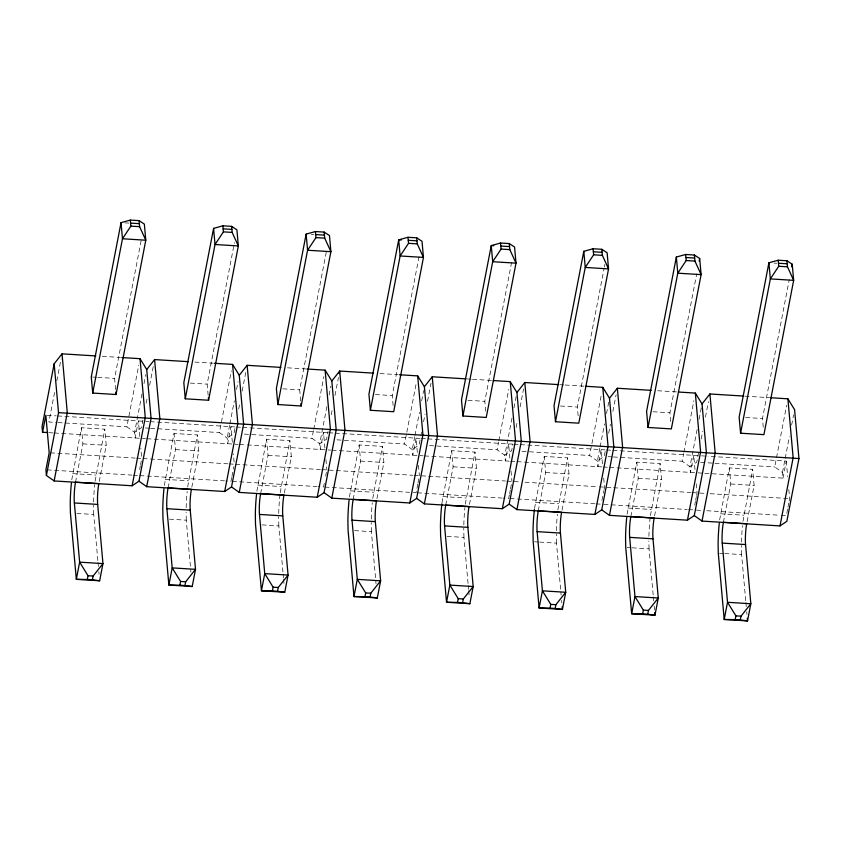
<?xml version="1.0" encoding="UTF-8"?>
<svg xmlns="http://www.w3.org/2000/svg" width="841" height="841" viewBox="0 0 841 841"><rect width="100%" height="100%" fill="white"/><g stroke="black" fill="none" stroke-linecap="round" stroke-linejoin="round"><path stroke-width="0.63" stroke-dasharray="4.21 3.15" d="M71.769 479.769L81.472 427.743L104.799 429.183L106.239 445.31L98.849 483.596M95.096 481.22L104.799 429.183M164.321 485.509L174.034 433.472L197.351 434.923L198.791 451.039L191.401 489.336M187.648 486.95L197.351 434.923M256.873 491.239L266.586 439.212L289.903 440.652L291.343 456.779L283.953 495.065M280.2 492.689L289.903 440.652M349.435 496.978L359.139 444.942L382.455 446.392L383.895 462.508L376.516 500.805M372.752 498.419L382.455 446.392M441.988 502.708L451.691 450.681L475.007 452.122L476.448 468.248L469.068 506.534M465.304 504.148L475.007 452.122M534.54 508.437L544.243 456.411L567.559 457.861L569 473.977L561.62 512.274M557.856 509.888L567.559 457.861M627.092 514.177L636.795 462.151L660.122 463.591L661.552 479.706L654.172 518.003M650.408 515.617L660.122 463.591M719.644 519.906L729.347 467.88L752.674 469.32L754.114 485.446L746.724 523.733M742.971 521.357L752.674 469.32M54.591 392.421L48.883 422.003L56.683 422.487M56.82 380.847L61.046 358.991M75.532 482.156L82.912 443.859L81.472 427.743M115.585 389.551L114.597 378.387L141.372 239.527M139.785 436.479L138.397 420.952L135.107 437.993L134.602 432.327L126.865 426.829L138.776 365.099M142.013 393.882L134.602 432.327L141.446 427.733L142.928 420.016M144 383.622L145.724 374.655M146.155 403.302L147.143 398.161M149.624 385.294L153.598 364.721M139.638 469.436L140.342 465.777M140.573 464.568L141.277 460.91M168.084 487.885L175.464 449.599L174.034 433.472M208.148 395.281L207.149 384.127L234.429 242.692M232.337 442.208L230.949 426.681L227.659 443.722L227.154 438.056L219.417 432.568L231.328 370.839M229.625 425.241L227.154 438.056L233.998 433.472L235.48 425.756M229.877 423.959L234.324 400.894M236.552 389.362L238.035 381.667M238.707 409.031L239.696 403.89M242.176 391.033L245.898 371.743M231.717 477.604L231.012 481.252L225.798 480.926M231.948 476.384L233.83 466.65M260.636 493.625L268.027 455.328L266.586 439.212M300.7 401.02L299.701 389.856L326.487 250.996M324.889 447.948L323.501 432.421L320.221 449.462L319.706 443.785L311.969 438.298L313.462 430.581M313.714 429.299L323.88 376.568M326.876 406.624L319.706 443.785L326.55 439.202L328.032 431.486M329.104 395.091L330.828 386.124M331.259 414.771L332.258 409.63M334.981 395.48L338.45 377.472M324.269 483.333L323.564 486.992L318.35 486.666M325.677 476.038L326.382 472.379M353.188 499.354L360.579 461.068L359.139 444.942M393.136 405.509L392.253 395.596L419.533 254.15M417.325 452.384L416.053 438.15L412.773 455.191L412.269 449.525L404.532 444.037L416.179 383.591M414.739 436.71L412.269 449.525L419.102 444.942L420.595 437.225M414.981 435.428L419.428 412.363M421.656 400.831L423.633 390.571M420.836 435.932L421.583 432.074M423.57 421.793L425.052 414.077M427.533 401.21L431.012 383.212M417.767 484.206L416.116 492.721L410.902 492.395M417.998 482.986L418.934 478.119M445.741 505.094L453.131 466.797L451.691 450.681M485.699 411.249L484.805 401.325L511.591 262.455M509.877 458.124L508.605 443.88L505.325 460.921L504.821 455.254L497.084 449.767L498.566 442.051M498.818 440.768L508.742 389.33M511.99 418.093L504.821 455.254L511.654 450.671L512.894 444.237M513.967 407.843L516.185 396.311M516.122 427.522L517.362 421.089M520.085 406.949L523.565 388.941M509.373 494.802L508.668 498.45L503.454 498.135M509.614 493.583L510.319 489.935M510.55 488.716L511.486 483.848M538.293 510.823L545.683 472.537L544.243 456.411M578.135 415.738L577.357 407.065L604.143 268.195M604.395 266.912L604.889 264.337M602.429 463.854L601.168 449.62L597.877 466.66L597.373 460.994L589.636 455.507L601.294 395.06M599.843 448.179L597.373 460.994L604.206 456.4L605.446 449.977M600.085 446.897L604.542 423.832M606.519 413.572L608.737 402.04M608.674 433.252L610.408 424.253M612.889 411.396L616.117 394.681M601.935 500.542L603.806 490.797M604.048 489.588L604.511 487.149L603.586 476.794M630.855 516.563L638.235 478.266L636.795 462.151M670.687 421.478L669.92 412.794L696.695 273.924M694.992 469.583L693.72 455.349L690.429 472.39L689.925 466.723L682.188 461.236L683.68 453.52M683.922 452.237L693.846 400.789M697.094 429.562L689.925 466.723L696.758 462.14L698.503 453.141M699.071 419.312L701.289 407.78M701.226 438.991L702.719 431.275M705.441 417.125L708.416 401.693M694.719 505.052L695.423 501.404M695.654 500.185L696.359 496.537M696.6 495.317L697.063 492.879L696.138 482.534M723.407 522.293L730.787 483.995L729.347 467.88M763.239 427.207L762.472 418.524L789.247 279.664M704.769 473.283L782.982 478.13L782.477 472.463L774.74 466.965L786.65 405.236M782.477 472.463L784.947 459.649M785.2 458.366L789.394 436.574M791.623 425.041L793.599 414.792M782.982 478.13L786.272 461.089L708.059 456.243M786.808 513.22L787.744 508.353M787.975 507.134L788.921 502.266M789.152 501.047L789.615 498.618L788.7 488.264M124.92 222.886L128.81 223.128M311.317 234.439L313.914 234.597M774.088 263.107L776.685 263.265M102.318 356.342L120.515 357.467M194.881 362.072L213.067 363.196M287.433 367.811L305.619 368.936M379.985 373.541L398.182 374.666M467.333 378.955L471.233 379.196M472.537 379.27L492.027 380.479M559.896 384.684L563.785 384.926M565.089 385.01L584.59 386.219M657.641 390.739L677.142 391.948M745 396.153L769.694 397.688M92.573 377.031L96.452 377.262M97.756 377.346L114.597 378.387M190.308 383.086L207.149 384.127M282.86 388.815L299.701 389.856M375.412 394.545L392.253 395.596M467.964 400.284L484.805 401.325M560.516 406.014L577.357 407.065M653.068 411.754L669.92 412.794M745.631 417.483L762.472 418.524M47.149 415.296L56.273 415.864M57.577 415.938L148.825 421.593M150.129 421.677L234.86 426.923M236.163 427.007L241.378 427.333M242.681 427.407L327.412 432.663M328.715 432.737L333.93 433.062M335.233 433.147L419.964 438.392M421.267 438.476L426.482 438.802M427.785 438.876L512.516 444.132M513.819 444.206L519.034 444.532M520.337 444.616L605.078 449.861M606.382 449.946L611.596 450.261M612.9 450.345L700.238 455.759M701.541 455.833L706.755 456.158M57.987 422.571L126.865 426.829M145.335 427.974L149.235 428.216M150.539 428.3L219.417 432.568M244.395 434.114L311.969 438.298M336.947 439.843L404.532 444.037M429.499 445.583L497.084 449.767M522.051 451.312L589.636 455.507M608.106 456.642L612.006 456.884M613.31 456.968L682.188 461.236M700.658 462.382L713.662 463.181M714.955 463.265L774.74 466.965M49.072 432.663L52.983 432.905M54.287 432.978L145.535 438.634M146.839 438.718L238.087 444.374M239.391 444.447L245.908 444.857M247.212 444.931L330.65 450.103M331.953 450.187L423.202 455.833M424.505 455.917L509.236 461.162M510.54 461.246L515.754 461.572M517.057 461.656L601.788 466.902M603.092 466.986L608.306 467.302M609.609 467.386L696.947 472.8M698.251 472.873L703.465 473.199M82.912 443.859L106.239 445.31M175.464 449.599L198.791 451.039M268.027 455.328L291.343 456.779M360.579 461.068L383.895 462.508M453.131 466.797L476.448 468.248M545.683 472.537L569 473.977M638.235 478.266L661.552 479.706M730.787 483.995L754.114 485.446M50.492 452.826L135.222 458.072M136.526 458.156L141.74 458.482L140.825 448.127M143.044 458.555L227.785 463.812M229.088 463.896L234.303 464.211L233.377 453.856M235.606 464.295L320.337 469.541M321.64 469.625L412.889 475.281M414.192 475.354L427.228 476.164M428.532 476.248L505.441 481.01M506.745 481.094L519.78 481.904M524.994 482.219L597.993 486.75M599.297 486.823L612.332 487.633M613.636 487.717L690.545 492.479M691.849 492.563L697.063 492.879M699.67 493.047L704.884 493.362M710.098 493.688L789.615 498.618M47.212 469.867L131.942 475.112M133.246 475.197L138.46 475.522M139.764 475.596L224.494 480.852M232.316 481.336L317.046 486.582M324.868 487.065L409.599 492.321M417.42 492.805L502.151 498.051M509.972 498.534L594.713 503.78M596.017 503.864L601.231 504.19M603.838 504.348L687.265 509.52M688.569 509.604L693.783 509.919M696.39 510.088L701.604 510.403M706.818 510.729L779.817 515.249M781.121 515.333L786.335 515.659M72.631 473.63L95.948 475.07M165.183 479.359L188.5 480.8M257.735 485.089L281.052 486.54M350.287 490.829L373.604 492.269M442.839 496.558L466.166 498.009M535.391 502.298L558.718 503.738M627.943 508.027L651.27 509.478M720.506 513.767L743.822 515.207M76.888 513.42L93.729 514.461L97.913 561.273M169.44 519.149L186.281 520.19L190.928 572.206M261.993 524.879L278.834 525.93L283.018 572.742M354.545 530.618L371.396 531.659L376.032 583.675M447.107 536.348L463.948 537.399L468.122 584.201M534.477 541.762L538.356 542.003M539.659 542.088L556.5 543.128L561.136 595.144M627.029 547.502L630.918 547.743M632.211 547.817L649.052 548.858L653.226 595.67M719.581 553.231L723.47 553.473M724.763 553.557L741.604 554.597L745.788 601.41M786.272 461.089L787.66 476.616M745.904 602.703L746.251 606.603M746.713 611.806L746.945 614.414M653.341 596.973L653.699 600.873M654.161 606.077L654.508 609.977M561.609 600.337L561.841 602.944M511.034 471.065L511.959 481.42M468.237 585.504L468.584 589.404M468.7 590.708L469.289 597.205M418.482 465.325L419.407 475.68M325.93 459.596L326.855 469.951M283.133 574.035L283.48 577.935M283.596 579.239L284.174 585.746M98.029 562.566L98.376 566.466M98.839 571.67L99.07 574.277M741.604 554.597L741.426 545.441M649.052 548.858L648.874 540.91M556.5 543.128L556.322 533.982M463.948 537.399L463.769 528.243M371.396 531.659L371.217 522.513M278.834 525.93L278.655 516.773M186.281 520.19L186.103 512.243M93.729 514.461L93.551 505.304M741.489 542.077A32.673 4.583 -86.5 0 1 742.487 525.804M648.926 536.348A32.673 4.583 -86.5 0 1 650.04 518.939M556.374 530.618A32.673 4.583 -86.5 0 1 557.373 514.335M463.822 524.879A32.673 4.583 -86.5 0 1 464.936 507.47M371.27 519.149A32.673 4.583 -86.5 0 1 372.269 502.865M278.718 513.409A32.673 4.583 -86.5 0 1 279.832 496.001M186.166 507.68A32.673 4.583 -86.5 0 1 187.165 491.396M93.614 501.94A32.673 4.583 -86.5 0 1 94.718 484.532"/><path stroke-width="1.26" d="M95.821 355.932L62.034 353.84L54.16 363.796L42.05 426.587L42.555 432.253L47.769 432.579M42.555 432.253L45.845 415.212L49.188 452.742L45.908 469.783L46.413 475.449L54.15 480.947L132.132 485.772L138.965 481.189L151.075 418.397L146.712 369.535L140.016 358.676L121.819 357.551M46.413 475.449L58.523 412.658L54.16 363.796M54.15 480.947L67.291 412.784L62.034 353.84M121.03 222.655L91.27 376.947L92.71 393.062L116.037 394.513L145.787 240.211L144.347 224.095L139.07 220.626L130.323 220.09L121.03 222.655L122.471 238.77L92.71 393.062M87.296 579.481L92.394 579.796L93.12 576.043L102.959 563.596L79.643 562.156L76.331 579.333L87.296 579.481L88.021 575.728L79.643 562.156L74.355 502.96A14.749 2.071 -86.5 0 1 75.532 482.156L98.849 483.596A14.749 2.071 -86.5 0 0 97.682 504.411L102.959 563.596L99.648 580.774L76.331 579.333L70.413 513.01L70.234 503.864A32.673 4.583 -86.5 0 1 71.401 483.091M132.132 485.772L145.272 417.609L140.016 358.676M214.371 363.28L232.568 364.405L239.264 375.265L243.627 424.127L231.517 486.918L224.684 491.501L146.702 486.676L159.843 418.513L154.586 359.58L188.373 361.672M213.582 228.384L183.822 382.676L185.262 398.802L208.589 400.242L238.339 245.95L236.91 229.824L231.622 226.366L222.876 225.819L213.582 228.384L215.023 244.5L185.262 398.802M179.848 585.22L184.946 585.536L185.672 581.772L195.511 569.336L172.195 567.885L168.883 585.063L179.848 585.22L180.573 581.457L172.195 567.885L166.907 508.7A14.749 2.071 -86.5 0 1 168.084 487.885L191.401 489.336A14.749 2.071 -86.5 0 0 190.234 510.14L195.511 569.336L192.2 586.513L168.883 585.063L162.965 518.75L162.786 509.593A32.673 4.583 -86.5 0 1 163.953 488.821M224.684 491.501L237.824 423.349L232.568 364.405M306.923 369.01L325.12 370.145L331.817 380.994L336.179 429.867L324.069 492.658L317.236 497.241L239.254 492.405L252.405 424.253L247.138 365.309L280.936 367.401M306.135 234.113L276.384 388.416L277.814 404.532L301.141 405.982L330.902 251.68L329.462 235.564L324.174 232.095L315.428 231.559L306.135 234.113L307.575 250.24L277.814 404.532M272.4 590.95L277.498 591.265L278.224 587.512L288.074 575.065L264.747 573.625L261.435 590.803L272.4 590.95L273.125 587.197L264.747 573.625L259.47 514.429A14.749 2.071 -86.5 0 1 260.636 493.625L283.953 495.065A14.749 2.071 -86.5 0 0 282.786 515.88L288.074 575.065L284.752 592.243L261.435 590.803L255.517 524.479L255.338 515.333A32.673 4.583 -86.5 0 1 256.505 494.55M339.196 373.614L339.69 371.049L373.488 373.141M317.236 497.241L330.376 429.078L325.12 370.145M399.475 374.75L417.672 375.874L424.379 386.734L428.731 435.596L416.621 498.387L409.788 502.971L331.806 498.145L344.957 429.982L339.69 371.049L331.817 380.994M370.376 410.271L400.127 255.969L398.697 239.853L407.98 237.288L416.726 237.835L422.014 241.293L423.454 257.42L393.693 411.712L370.376 410.271L368.936 394.145L398.697 239.853L401.283 240.011M349.057 500.29A32.673 4.583 -86.5 0 0 347.89 521.063L348.069 530.219L353.987 596.532L364.952 596.679L365.677 592.926L357.299 579.354L352.022 520.169A14.749 2.071 -86.5 0 1 353.188 499.354L375.212 500.721M364.952 596.679L370.061 597.005L370.776 593.241L380.626 580.805L375.338 521.609A14.749 2.071 -86.5 0 1 376.516 500.805M377.315 597.972L380.626 580.805L357.299 579.354L353.987 596.532L377.315 597.972L370.061 597.005M409.788 502.971L422.928 434.818L417.672 375.874M493.331 380.563L510.224 381.614L516.931 392.463L521.294 441.325L509.183 504.127L502.34 508.71L424.358 503.875L437.509 435.722L432.253 376.779L466.04 378.87M462.928 416.001L492.689 261.709L491.249 245.583L500.532 243.028L509.278 243.564L514.566 247.033L516.006 263.149L486.245 417.451L462.928 416.001L461.488 399.885L491.249 245.583L493.835 245.751M457.504 602.419L462.613 602.734L463.338 598.981L473.178 586.534L449.851 585.094L446.539 602.261L457.504 602.419L458.229 598.666L449.851 585.094L444.574 525.898A14.749 2.071 -86.5 0 1 445.741 505.094L469.068 506.534A14.749 2.071 -86.5 0 0 467.89 527.349L473.178 586.534L469.867 603.712L446.539 602.261L440.621 535.948L440.442 526.802A32.673 4.583 -86.5 0 1 441.861 503.801M502.34 508.71L515.491 440.547L510.224 381.614M585.883 386.292L602.776 387.344L609.483 398.203L613.846 447.065L601.736 509.856L594.892 514.44L516.921 509.614L530.061 441.451L524.805 382.508L558.592 384.61M583.801 251.322L554.04 405.614L555.481 421.74L578.797 423.181L608.558 268.889L607.118 252.763L601.83 249.304L593.094 248.757L583.801 251.322L585.241 267.438L555.481 421.74M534.413 509.53A32.673 4.583 -86.5 0 0 533.005 532.532L533.183 541.688L539.102 608.001L550.067 608.148L550.792 604.395L542.413 590.824L537.126 531.638A14.749 2.071 -86.5 0 1 538.293 510.823M550.067 608.148L555.165 608.463L555.89 604.711L565.73 592.274L560.442 533.078A14.749 2.071 -86.5 0 1 561.62 512.274L539.596 510.908M594.892 514.44L608.043 446.287L602.776 387.344M678.435 392.032L695.328 393.073L702.035 403.932L706.398 452.794L694.288 515.586L687.444 520.18L609.473 515.344L622.613 447.181L617.357 388.248L651.144 390.34M676.353 257.052L646.592 411.354L648.033 427.47L671.349 428.91L701.11 274.618L699.67 258.502L694.393 255.033L685.646 254.487L676.353 257.052L677.793 273.178L648.033 427.47M699.176 261.067L699.67 258.502M642.619 613.888L647.717 614.203L648.443 610.44L658.282 598.004L634.966 596.563L631.654 613.73L642.619 613.888L643.344 610.124L634.966 596.563L629.678 537.367A14.749 2.071 -86.5 0 1 630.855 516.563L654.172 518.003A14.749 2.071 -86.5 0 0 653.005 538.808L658.282 598.004L654.971 615.181L631.654 613.73L625.736 547.417L625.557 538.272A32.673 4.583 -86.5 0 1 626.724 517.488M687.444 520.18L700.595 452.016L695.328 393.073M770.987 397.761L787.891 398.813L794.587 409.672L798.95 458.534L786.84 521.325L780.006 525.909L702.025 521.084L715.165 452.921L709.909 393.977L743.696 396.069M768.905 262.791L739.144 417.083L740.585 433.199L763.912 434.65L793.662 280.347L792.233 264.232L786.945 260.763L778.198 260.226L768.905 262.791L770.345 278.907L740.585 433.199M791.728 266.807L792.233 264.232M735.171 619.617L740.269 619.933L740.995 616.18L750.834 603.733L727.518 602.293L724.206 619.47L735.171 619.617L735.896 615.864L727.518 602.293L722.23 543.097A14.749 2.071 -86.5 0 1 723.407 522.293L746.724 523.733A14.749 2.071 -86.5 0 0 745.557 544.548L750.834 603.733L747.523 620.91L724.206 619.47L718.288 553.147L718.109 544.001A32.673 4.583 -86.5 0 1 719.276 523.228M780.006 525.909L793.147 457.746L787.891 398.813M130.323 220.09L130.86 226.134L122.471 238.77L145.787 240.211L139.606 226.671L139.07 220.626M222.876 225.819L223.412 231.864L215.023 244.5L238.339 245.95L232.158 232.41L231.622 226.366M315.428 231.559L315.964 237.604L307.575 250.24L330.902 251.68L324.71 238.14L324.174 232.095M407.98 237.288L408.526 243.333L400.127 255.969L423.454 257.42L417.262 243.879L416.726 237.835M500.532 243.028L501.078 249.073L492.689 261.709L516.006 263.149L509.825 249.609L509.278 243.564M593.094 248.757L593.63 254.802L585.241 267.438L608.558 268.889L602.377 255.349L601.83 249.304M685.646 254.487L686.182 260.542L677.793 273.178L701.11 274.618L694.929 261.078L694.393 255.033M778.198 260.226L778.734 266.271L770.345 278.907L793.662 280.347L787.481 266.807L786.945 260.763M146.712 369.535L154.586 359.58M239.264 375.265L247.138 365.309M424.379 386.734L432.253 376.779M516.931 392.463L524.805 382.508M609.483 398.203L617.357 388.248M702.035 403.932L709.909 393.977M58.523 412.658L798.95 458.534M130.586 223.107L139.333 223.653M223.149 228.847L231.895 229.383M315.701 234.576L324.447 235.123M408.253 240.316L416.999 240.852M500.805 246.045L509.551 246.592M593.357 251.785L602.103 252.321M685.909 257.514L694.655 258.061M778.461 263.244L787.208 263.79M130.86 226.134L139.606 226.671M223.412 231.864L232.158 232.41M315.964 237.604L324.71 238.14M408.526 243.333L417.262 243.879M501.078 249.073L509.825 249.609M593.63 254.802L602.377 255.349M686.182 260.542L694.929 261.078M778.734 266.271L787.481 266.807M74.355 502.96L97.682 504.411M166.907 508.7L190.234 510.14M259.47 514.429L282.786 515.88M352.022 520.169L375.338 521.609M444.574 525.898L467.89 527.349M537.126 531.638L560.442 533.078M629.678 537.367L653.005 538.808M722.23 543.097L745.557 544.548M88.021 575.728L93.12 576.043M180.573 581.457L185.672 581.772M273.125 587.197L278.224 587.512M365.677 592.926L370.776 593.241M458.229 598.666L463.338 598.981M550.792 604.395L555.89 604.711M643.344 610.124L648.443 610.44M735.896 615.864L740.995 616.18M740.269 619.933L747.523 620.91L747.292 618.314M647.717 614.203L654.971 615.181L654.74 612.574M555.165 608.463L562.419 609.441L565.73 592.274L542.413 590.824L539.102 608.001L562.419 609.441L562.187 606.845M462.613 602.734L469.867 603.712M277.498 591.265L284.752 592.243M184.946 585.536L192.2 586.513M92.394 579.796L99.648 580.774M694.288 515.586L702.025 521.084M601.736 509.856L609.473 515.344M509.183 504.127L516.921 509.614M416.621 498.387L424.358 503.875M324.069 492.658L331.806 498.145M231.517 486.918L239.254 492.405M138.965 481.189L146.702 486.676M300.92 403.501L301.141 405.982M208.368 397.761L208.589 400.242M115.816 392.032L116.037 394.513"/></g></svg>
